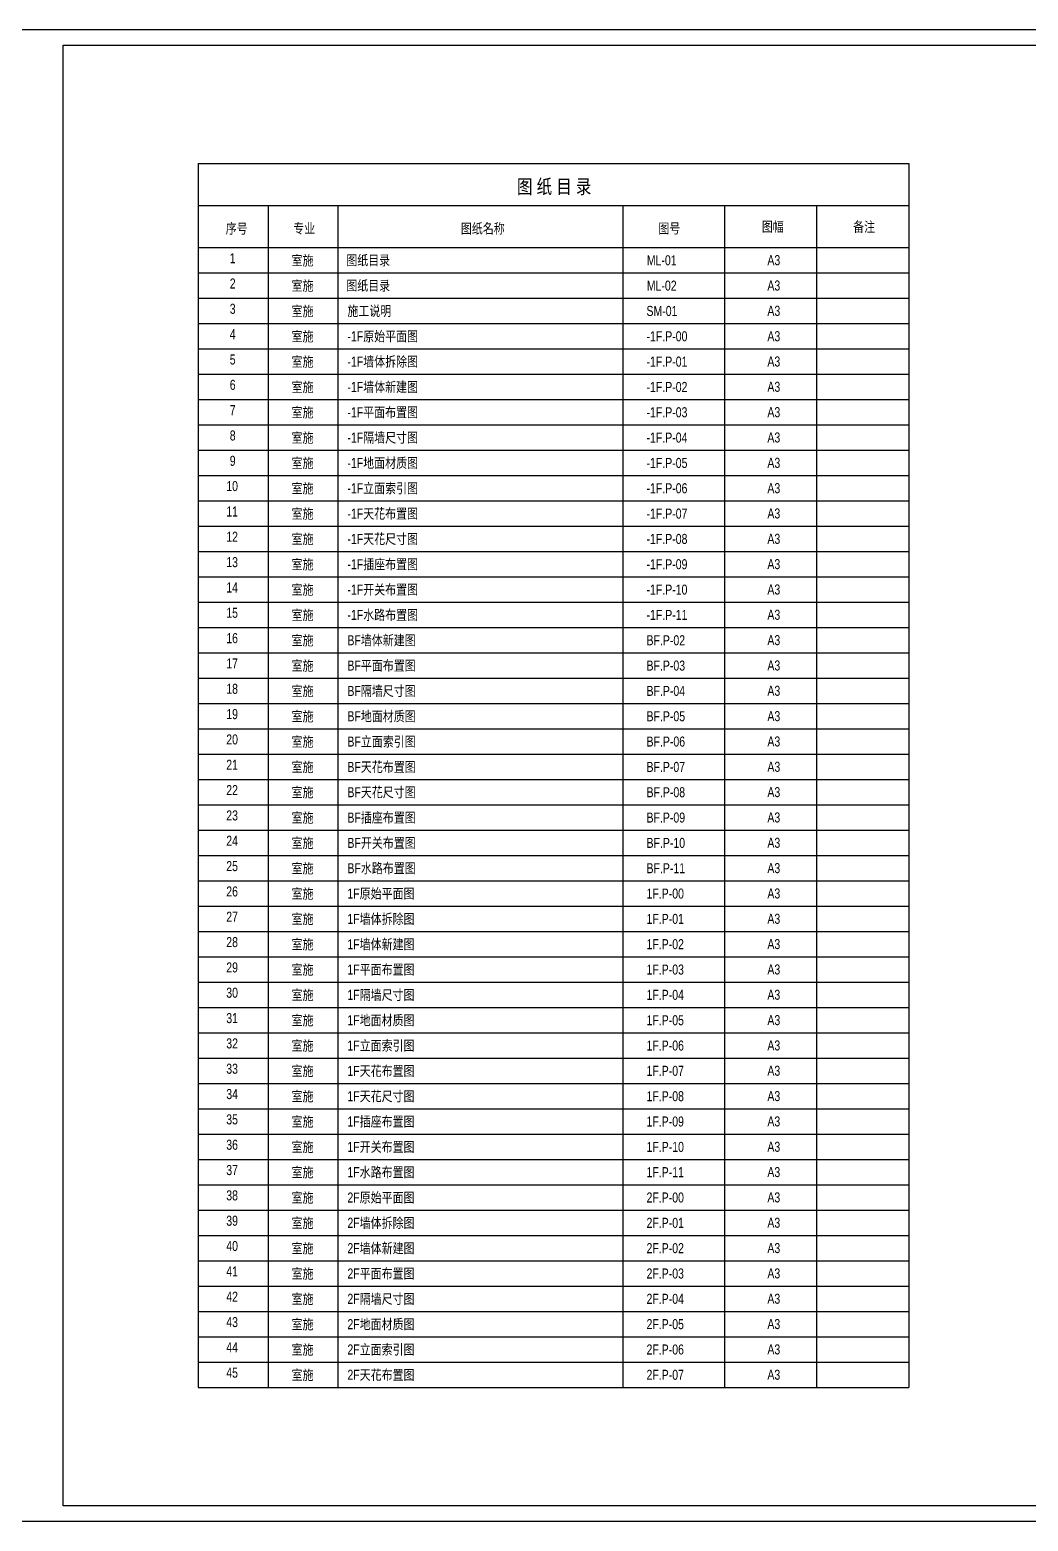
# Paper-space layout 'Layout1' of a CAD drawing. Extents: x -33 to 1767, y -6 to 331.
# Drawn here: x 417.1 to 615.8, y 13.9 to 310.9 of the extents above; entities that cross this region are included whole.
import ezdxf

# ---------------------------------------------------------------- set-up
doc = ezdxf.new("R2010")
doc.units = 0
doc.header["$LTSCALE"] = 10
doc.header["$MEASUREMENT"] = 0
doc.layers.add('图框', color=7, linetype='Continuous')
doc.layers.add('平面家具(活动)', color=134, linetype='Continuous')
doc.styles.add('PDC DIM', font='PMingLiU-ExtB.ttf', dxfattribs={"width": 0.8})

# ---------------------------------------------------------------- blocks, each defined once
blk = doc.blocks.new('A$C2F647F21')
at = {"layer": '图框'}
for points in [[(440, 20), (440, 316.97), (20, 316.97), (20, 20)], [(436.93, 23.07), (36.61, 23.07), (36.6, 313.9), (436.92, 313.9)]]:
    blk.add_lwpolyline(points, close=True, dxfattribs=at)
at = {"layer": '图框', "style": 'PDC DIM'}
for tag, p, height in [('CLIENT', (412, 222.8), 2.83), ('PROJECT', (405.4, 206.44), 2.83), ('SCALE', (420.59, 145.41), 2.12), ('DATE', (420.59, 135.26), 2.12), ('DRAWINGTITLE', (405.71, 114.29), 2.83), ('SHEETNO', (411.05, 86.09), 2.83)]:
    blk.add_attdef(tag, p, '', height=height, dxfattribs=at)

psp = doc.layouts.get("Layout1")

# ---------------------------------------------------------------- linework, layer by layer
at = {"lineweight": -3}
for p, q in [((450.59, 284.22), (450.59, 40.53)), ((450.59, 284.22), (592.04, 284.22)), ((592.04, 284.22), (592.04, 40.53)), ((450.59, 275.86), (592.04, 275.86)), ((464.5, 275.86), (464.5, 40.53)), ((478.4, 275.86), (478.4, 40.53)), ((535.14, 275.86), (535.14, 40.53)), ((555.35, 275.86), (555.35, 40.53)), ((573.69, 275.86), (573.69, 40.53)), ((450.59, 267.51), (592.04, 267.51)), ((450.59, 262.46), (592.04, 262.46)), ((450.59, 257.42), (592.04, 257.42)), ((450.59, 252.38), (592.04, 252.38)), ((450.59, 247.33), (592.04, 247.33)), ((450.59, 242.29), (592.04, 242.29)), ((450.59, 237.24), (592.04, 237.24)), ((450.59, 232.2), (592.04, 232.2)), ((450.59, 227.16), (592.04, 227.16)), ((450.59, 222.11), (592.04, 222.11)), ((450.59, 217.07), (592.04, 217.07)), ((450.59, 212.02), (592.04, 212.02)), ((450.59, 206.98), (592.04, 206.98)), ((450.59, 201.94), (592.04, 201.94)), ((450.59, 196.89), (592.04, 196.89)), ((450.59, 191.85), (592.04, 191.85)), ((450.59, 186.8), (592.04, 186.8)), ((450.59, 181.76), (592.04, 181.76)), ((450.59, 176.72), (592.04, 176.72)), ((450.59, 171.67), (592.04, 171.67)), ((450.59, 166.63), (592.04, 166.63)), ((450.59, 161.58), (592.04, 161.58)), ((450.59, 156.54), (592.04, 156.54)), ((450.59, 151.49), (592.04, 151.49)), ((450.59, 146.45), (592.04, 146.45)), ((450.59, 141.41), (592.04, 141.41)), ((450.59, 136.36), (592.04, 136.36)), ((450.59, 131.32), (592.04, 131.32)), ((450.59, 126.27), (592.04, 126.27)), ((450.59, 121.23), (592.04, 121.23)), ((450.59, 116.19), (592.04, 116.19)), ((450.59, 111.14), (592.04, 111.14)), ((450.59, 106.1), (592.04, 106.1)), ((450.59, 101.05), (592.04, 101.05)), ((450.59, 96.01), (592.04, 96.01)), ((450.59, 90.97), (592.04, 90.97)), ((450.59, 85.92), (592.04, 85.92)), ((450.59, 80.88), (592.04, 80.88)), ((450.59, 75.83), (592.04, 75.83)), ((450.59, 70.79), (592.04, 70.79)), ((450.59, 65.75), (592.04, 65.75)), ((450.59, 60.7), (592.04, 60.7)), ((450.59, 55.66), (592.04, 55.66)), ((450.59, 50.61), (592.04, 50.61)), ((450.59, 45.57), (592.04, 45.57)), ((450.59, 40.53), (592.04, 40.53))]:
    psp.add_line(p, q, dxfattribs=at)

# ---------------------------------------------------------------- block references
at = {"layer": '平面家具(活动)', "linetype": 'ByBlock'}
psp.add_blockref('A$C2F647F21', (387.09, -6.12), dxfattribs=at)

# ---------------------------------------------------------------- texts
at = {"color": 7, "style": 'PDC DIM', "width": 0.8}
for s, height, p in [('图 纸 目 录', 2.828, (514.06, 278.24)), ('序号', 2, (456.07, 270.29)), ('专业', 2, (469.52, 270.31)), ('图纸名称', 2, (502.89, 270.29)), ('图号', 2, (542.21, 270.31)), ('图幅', 2, (562.8, 270.66)), ('备注', 2, (580.98, 270.63)), ('室施', 2, (469.19, 263.94)), ('A3', 2, (563.91, 263.99)), ('室施', 2, (469.19, 258.9)), ('A3', 2, (563.91, 258.94)), ('室施', 2, (469.19, 253.85)), ('A3', 2, (563.91, 253.9)), ('室施', 2, (469.19, 248.81)), ('A3', 2, (563.91, 248.85)), ('室施', 2, (469.19, 243.77)), ('A3', 2, (563.91, 243.81)), ('室施', 2, (469.19, 238.72)), ('A3', 2, (563.91, 238.77)), ('室施', 2, (469.19, 233.68)), ('A3', 2, (563.91, 233.72)), ('室施', 2, (469.19, 228.63)), ('A3', 2, (563.91, 228.68)), ('室施', 2, (469.19, 223.59)), ('A3', 2, (563.91, 223.63)), ('室施', 2, (469.19, 218.55)), ('A3', 2, (563.91, 218.59)), ('室施', 2, (469.19, 213.5)), ('A3', 2, (563.91, 213.55)), ('室施', 2, (469.19, 208.46)), ('A3', 2, (563.91, 208.5)), ('室施', 2, (469.19, 203.41)), ('A3', 2, (563.91, 203.46)), ('室施', 2, (469.19, 198.37)), ('A3', 2, (563.91, 198.41)), ('室施', 2, (469.19, 193.32)), ('A3', 2, (563.91, 193.37)), ('室施', 2, (469.19, 188.28)), ('A3', 2, (563.91, 188.33)), ('室施', 2, (469.19, 183.24)), ('A3', 2, (563.91, 183.28)), ('室施', 2, (469.19, 178.19)), ('A3', 2, (563.91, 178.24)), ('室施', 2, (469.19, 173.15)), ('A3', 2, (563.91, 173.19)), ('室施', 2, (469.19, 168.1)), ('A3', 2, (563.91, 168.15)), ('室施', 2, (469.19, 163.06)), ('A3', 2, (563.91, 163.1)), ('室施', 2, (469.19, 158.02)), ('A3', 2, (563.91, 158.06)), ('室施', 2, (469.19, 152.97)), ('A3', 2, (563.91, 153.02)), ('室施', 2, (469.19, 147.93)), ('A3', 2, (563.91, 147.97)), ('室施', 2, (469.19, 142.88)), ('A3', 2, (563.91, 142.93)), ('室施', 2, (469.19, 137.84)), ('A3', 2, (563.91, 137.88)), ('室施', 2, (469.19, 132.8)), ('A3', 2, (563.91, 132.84)), ('室施', 2, (469.19, 127.75)), ('A3', 2, (563.91, 127.8)), ('室施', 2, (469.19, 122.71)), ('A3', 2, (563.91, 122.75)), ('室施', 2, (469.19, 117.66)), ('A3', 2, (563.91, 117.71)), ('室施', 2, (469.19, 112.62)), ('A3', 2, (563.91, 112.66)), ('室施', 2, (469.19, 107.58)), ('A3', 2, (563.91, 107.62)), ('室施', 2, (469.19, 102.53)), ('A3', 2, (563.91, 102.58)), ('室施', 2, (469.19, 97.49)), ('A3', 2, (563.91, 97.53)), ('室施', 2, (469.19, 92.44)), ('A3', 2, (563.91, 92.49)), ('室施', 2, (469.19, 87.4)), ('A3', 2, (563.91, 87.44)), ('室施', 2, (469.19, 82.36)), ('A3', 2, (563.91, 82.4)), ('室施', 2, (469.19, 77.31)), ('A3', 2, (563.91, 77.36)), ('室施', 2, (469.19, 72.27)), ('A3', 2, (563.91, 72.31)), ('室施', 2, (469.19, 67.22)), ('A3', 2, (563.91, 67.27)), ('室施', 2, (469.19, 62.18)), ('A3', 2, (563.91, 62.22)), ('室施', 2, (469.19, 57.14)), ('A3', 2, (563.91, 57.18)), ('室施', 2, (469.19, 52.09)), ('A3', 2, (563.91, 52.14)), ('室施', 2, (469.19, 47.05)), ('A3', 2, (563.91, 47.09)), ('室施', 2, (469.19, 42)), ('A3', 2, (563.91, 42.05))]:
    psp.add_text(s, height=height, dxfattribs=at).set_placement(p)
at = {"lineweight": -3, "style": 'PDC DIM', "width": 0.8}
for s, p in [('1    ', (456.89, 264.38)), ('2', (456.89, 259.34)), ('3', (456.89, 254.3)), ('4', (456.89, 249.25)), ('5', (456.89, 244.21)), ('6', (456.89, 239.16)), ('7', (456.89, 234.12)), ('8', (456.89, 229.08)), ('9', (456.89, 224.03)), ('10', (456.19, 218.99)), ('11', (456.19, 213.94)), ('12', (456.19, 208.9)), ('13', (456.19, 203.86)), ('14', (456.19, 198.81)), ('15', (456.19, 193.77)), ('16', (456.19, 188.72)), ('17', (456.19, 183.68)), ('18', (456.19, 178.64)), ('19', (456.19, 173.59)), ('20', (456.19, 168.55)), ('21', (456.19, 163.5)), ('22', (456.19, 158.46)), ('23', (456.19, 153.42)), ('24', (456.19, 148.37)), ('25', (456.19, 143.33)), ('26', (456.19, 138.28)), ('27', (456.19, 133.24)), ('28', (456.19, 128.2)), ('29', (456.19, 123.15)), ('30', (456.19, 118.11)), ('31', (456.19, 113.06)), ('32', (456.19, 108.02)), ('33', (456.19, 102.98)), ('34', (456.19, 97.93)), ('35', (456.19, 92.89)), ('36', (456.19, 87.84)), ('37', (456.19, 82.8)), ('38', (456.19, 77.76)), ('39', (456.19, 72.71)), ('40', (456.19, 67.67)), ('41', (456.19, 62.62)), ('42', (456.19, 57.58)), ('43', (456.19, 52.53)), ('44', (456.19, 47.49)), ('45', (456.19, 42.45))]:
    psp.add_text(s, height=2, dxfattribs=at).set_placement(p)
at = {"style": 'PDC DIM', "width": 0.8}
for s, p in [('图纸目录', (480.08, 263.97)), ('ML-01', (539.91, 263.97)), ('图纸目录', (480.08, 258.93)), ('ML-02', (539.91, 258.92)), ('施工说明', (480.31, 253.88)), ('SM-01', (539.84, 253.88)), ('-1F原始平面图', (480.31, 248.83)), ('-1F.P-00', (539.85, 248.83)), ('-1F墙体拆除图', (480.31, 243.79)), ('-1F.P-01', (539.85, 243.79)), ('-1F墙体新建图', (480.31, 238.74)), ('-1F.P-02', (539.85, 238.74)), ('-1F平面布置图', (480.31, 233.7)), ('-1F.P-03', (539.85, 233.7)), ('-1F隔墙尺寸图', (480.31, 228.66)), ('-1F.P-04', (539.85, 228.66)), ('-1F地面材质图', (480.31, 223.61)), ('-1F.P-05', (539.85, 223.61)), ('-1F立面索引图', (480.31, 218.57)), ('-1F.P-06', (539.85, 218.57)), ('-1F天花布置图', (480.31, 213.52)), ('-1F.P-07', (539.85, 213.52)), ('-1F天花尺寸图', (480.31, 208.48)), ('-1F.P-08', (539.85, 208.48)), ('-1F插座布置图', (480.31, 203.44)), ('-1F.P-09', (539.85, 203.44)), ('-1F开关布置图', (480.31, 198.39)), ('-1F.P-10', (539.85, 198.39)), ('-1F水路布置图', (480.31, 193.35)), ('-1F.P-11', (539.85, 193.35)), ('BF墙体新建图', (480.31, 188.3)), ('BF.P-02', (539.85, 188.3)), ('BF平面布置图', (480.31, 183.26)), ('BF.P-03', (539.85, 183.26)), ('BF隔墙尺寸图', (480.31, 178.21)), ('BF.P-04', (539.85, 178.22)), ('BF地面材质图', (480.31, 173.17)), ('BF.P-05', (539.85, 173.17)), ('BF立面索引图', (480.31, 168.13)), ('BF.P-06', (539.85, 168.13)), ('BF天花布置图', (480.31, 163.08)), ('BF.P-07', (539.85, 163.08)), ('BF天花尺寸图', (480.31, 158.04)), ('BF.P-08', (539.85, 158.04)), ('BF插座布置图', (480.31, 152.99)), ('BF.P-09', (539.85, 153)), ('BF开关布置图', (480.31, 147.95)), ('BF.P-10', (539.85, 147.95)), ('BF水路布置图', (480.31, 142.91)), ('BF.P-11', (539.85, 142.91)), ('1F原始平面图', (480.31, 137.86)), ('1F.P-00', (539.85, 137.86)), ('1F墙体拆除图', (480.31, 132.82)), ('1F.P-01', (539.85, 132.82)), ('1F墙体新建图', (480.31, 127.77)), ('1F.P-02', (539.85, 127.78)), ('1F平面布置图', (480.31, 122.73)), ('1F.P-03', (539.85, 122.73)), ('1F隔墙尺寸图', (480.31, 117.69)), ('1F.P-04', (539.85, 117.69)), ('1F地面材质图', (480.31, 112.64)), ('1F.P-05', (539.85, 112.64)), ('1F立面索引图', (480.31, 107.6)), ('1F.P-06', (539.85, 107.6)), ('1F天花布置图', (480.31, 102.55)), ('1F.P-07', (539.85, 102.56)), ('1F天花尺寸图', (480.31, 97.51)), ('1F.P-08', (539.85, 97.51)), ('1F插座布置图', (480.31, 92.47)), ('1F.P-09', (539.85, 92.47)), ('1F开关布置图', (480.31, 87.42)), ('1F.P-10', (539.85, 87.42)), ('1F水路布置图', (480.31, 82.38)), ('1F.P-11', (539.85, 82.38)), ('2F原始平面图', (480.31, 77.33)), ('2F.P-00', (539.85, 77.34)), ('2F墙体拆除图', (480.31, 72.29)), ('2F.P-01', (539.85, 72.29)), ('2F墙体新建图', (480.31, 67.25)), ('2F.P-02', (539.85, 67.25)), ('2F平面布置图', (480.31, 62.2)), ('2F.P-03', (539.85, 62.2)), ('2F隔墙尺寸图', (480.31, 57.16)), ('2F.P-04', (539.85, 57.16)), ('2F地面材质图', (480.31, 52.11)), ('2F.P-05', (539.85, 52.12)), ('2F立面索引图', (480.31, 47.07)), ('2F.P-06', (539.85, 47.07)), ('2F天花布置图', (480.31, 42.03)), ('2F.P-07', (539.85, 42.03))]:
    psp.add_text(s, height=2, dxfattribs=at).set_placement(p)

doc.saveas('drawing.dxf')
